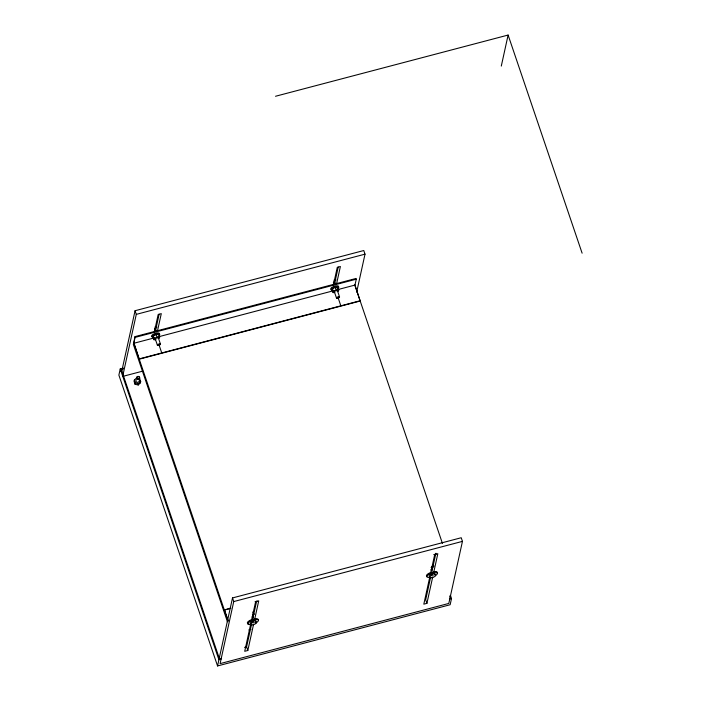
<?xml version="1.0" encoding="UTF-8"?>
<svg xmlns="http://www.w3.org/2000/svg" width="701" height="701" viewBox="0 0 701 701"><rect width="100%" height="100%" fill="white"/><g stroke="black" fill="none" stroke-linecap="round" stroke-linejoin="round"><path stroke-width="1.05" d="M123.402 368.069L120.239 368.901L118.881 375.105L217.555 665.95L450.147 604.735L451.514 598.531L450.454 595.421M120.835 371.39L121.264 369.427L123.376 368.866M121.65 371.732L135.065 310.727L363.775 250.529L365.011 254.165L356.686 292.037M123.113 374.316L136.292 314.363L135.065 310.727M135.056 336.611L134.005 343.236L139.236 359.184L360.2 301.027L354.969 285.079L356.266 279.191L356.02 278.463L135.056 336.611L133.348 344.375L227.448 621.734M136.529 377.935L134.338 380.1L134.057 381.335L135.048 384.244L138.228 384.998L140.419 382.834L140.691 381.589L139.709 378.689M135.048 384.244L135.319 383.009L134.338 380.1M138.228 384.998L138.5 383.754L140.691 381.589M159.372 338.329L159.644 337.085L158.654 334.175L156.104 334.263L153.282 335.595L153.011 336.83L154.001 339.74L155.701 339.687M154.238 332.414L158.189 314.46L161.291 313.627L157.339 331.591M155.412 331.126L159.127 314.223M154.001 339.74L154.273 338.504L153.282 335.595M230.76 608.056L224.346 610.036L230.69 608.363M217.555 665.95L218.922 659.746L120.239 368.901M219.089 658.94L232.504 597.935L461.223 537.737L462.45 541.374L448.806 603.438L220.096 663.628L233.74 601.572L232.504 597.935M250.756 623.846L244.719 651.308L247.821 650.484L253.622 624.083M251.685 619.623L255.628 601.668L258.73 600.845L254.551 619.85M247.821 650.484L246.586 646.848L251.466 624.67M252.859 618.335L256.575 601.432M337.751 287.042L337.479 288.286L338.469 291.195L338.741 289.951L337.751 287.042L335.201 287.13L332.379 288.453L332.108 289.697L333.098 292.606L334.789 292.545M333.334 285.272L337.286 267.309L340.388 266.494L336.436 284.457M338.224 267.081L334.736 282.932A1.63 0.552 -18.7 0 0 333.334 282.661M333.098 292.606L333.369 291.362L332.379 288.453M501.294 66.078L508.111 35.05L275.519 96.265M429.617 577.755L423.816 604.166L426.918 603.351L432.719 576.941M430.545 573.532L434.725 554.517L437.827 553.702L433.647 572.717M430.554 577.536L425.682 599.714L426.918 603.351M432.184 570.141L435.899 553.238M154.273 338.504L157.094 337.172L159.644 337.085M333.369 291.362L336.191 290.039L338.741 289.951M136.292 314.363L365.011 254.165M135.302 337.339L356.266 279.191M134.005 343.236L154.089 337.952M158.321 336.839L333.825 290.652M338.048 289.531L354.969 285.079M139.306 358.868L360.27 300.711M122.649 376.419L142.767 371.127M233.74 601.572L462.45 541.374M255.076 601.651L257.188 601.099M433.753 554.631L435.864 554.07M431.895 566.592L434.007 566.04M252.413 614.628L254.524 614.067M431.08 567.6L433.2 567.039M248.864 629.919L250.967 629.367M244.518 647.4L246.586 646.848M221.56 658.257L219.448 658.817L121.264 369.427M218.922 659.746L221.034 659.185M449.394 599.083L451.514 598.531M135.319 383.009L138.5 383.754M508.111 35.05L582.119 253.184M354.653 284.667L442.436 543.398M449.788 595.938L450.489 598.006M334.491 281.995L335.166 283.984M337.523 290.941L339.547 296.909M335.201 287.13L336.191 290.039M338.136 297.82L340.598 305.093M334.456 292.054L336.48 298.013M252.895 611.938L253.552 613.874M155.394 329.137L156.069 331.126M158.426 338.075L160.45 344.042M156.104 334.263L157.094 337.172M159.039 344.962L161.51 352.235M155.359 339.188L157.383 345.146M224.416 609.721L228.062 620.473M133.689 342.824L228.167 621.279M139.429 379.924L140.419 382.834M331.152 289.303A4.083 1.384 -18.7 0 1 334.517 286.236A4.083 1.384 -18.7 0 1 338.338 287.06M332.695 290.223A4.083 1.384 -18.7 0 1 331.95 288.313A4.083 1.384 -18.7 0 1 337.68 286.525A4.083 1.384 -18.7 0 1 337.426 288.742M333.658 288.418A1.63 0.552 -18.7 0 1 333.93 288.216M335.069 287.752A1.63 0.552 -18.7 0 1 336.34 287.708M334.719 292.01A1.63 0.552 -18.7 0 1 334.815 291.195A1.63 0.552 -18.7 0 1 336.918 290.538A1.63 0.552 -18.7 0 1 337.19 291.239M334.824 280.085A5.713 1.945 -18.7 0 1 336.086 279.962M333.676 281.11A5.713 1.945 -18.7 0 1 335.069 280.812M334.246 279.62A3.268 1.113 -18.7 0 1 335.525 279.988M152.608 336.594A4.083 1.384 -18.7 0 1 154.912 333.545A4.083 1.384 -18.7 0 1 159.241 334.193M153.598 337.356A4.083 1.384 -18.7 0 1 152.643 335.613A4.083 1.384 -18.7 0 1 158.067 333.65A4.083 1.384 -18.7 0 1 159.022 335.402M154.833 335.358A1.63 0.552 -18.7 0 1 155.175 335.174M155.929 339.153A1.63 0.552 -18.7 0 1 155.543 338.46A1.63 0.552 -18.7 0 1 157.716 337.672A1.63 0.552 -18.7 0 1 158.093 338.373M155.727 327.218A5.713 1.945 -18.7 0 1 156.989 327.095M154.641 329.715A1.63 0.552 -18.7 0 1 155.377 330.373M154.588 328.243A5.713 1.945 -18.7 0 1 155.972 327.945M155.271 329.023A1.63 0.552 -18.7 0 1 155.324 329.452M155.149 326.754A3.268 1.113 -18.7 0 1 156.428 327.122M252.71 616.24A1.63 0.552 -18.7 0 1 252.763 616.67M430.782 569.869A1.63 0.552 -18.7 0 1 432.105 570.255M252.08 616.924A1.63 0.552 -18.7 0 1 252.824 617.581M251.168 624.46A5.713 1.945 -18.7 0 1 248.566 622.137A5.713 1.945 -18.7 0 1 257.206 619.439A5.713 1.945 -18.7 0 1 255.33 623.154M248.61 623.811A5.713 1.945 -18.7 0 1 251.151 619.798A5.713 1.945 -18.7 0 1 258.213 619.833M251.571 622.225A1.63 0.552 -18.7 0 1 252.027 621.84M252.763 621.498A1.63 0.552 -18.7 0 1 253.56 621.288M250.643 623.443A3.268 1.113 -18.7 0 1 252.491 620.998A3.268 1.113 -18.7 0 1 255.953 621.524M431.728 568.003A4.083 1.384 -18.7 0 1 432.631 567.906M430.256 577.317A5.713 1.945 -18.7 0 1 427.408 575.232A5.713 1.945 -18.7 0 1 435.628 572.253A5.713 1.945 -18.7 0 1 435.628 575.381M426.944 576.45A5.713 1.945 -18.7 0 1 431.641 572.156A5.713 1.945 -18.7 0 1 436.995 573.304M430.659 575.083A1.63 0.552 -18.7 0 1 430.852 574.899M431.465 574.522A1.63 0.552 -18.7 0 1 432.263 574.233M429.301 576.178A3.268 1.113 -18.7 0 1 431.991 573.725A3.268 1.113 -18.7 0 1 435.049 574.382M139.14 380.827A1.63 1.507 12.4 0 1 136.958 382.247A1.63 1.507 12.4 0 1 136.309 379.793M157.944 345.137C159.767 346.487 161.011 342.912 157.944 345.137M337.041 297.995C338.863 299.353 340.099 295.778 337.041 297.995M337.12 298.197A1.63 0.552 -18.7 0 0 339.564 297.049A1.63 0.552 -18.7 0 0 337.356 297.128A1.63 0.552 -18.7 0 0 337.12 298.197M158.023 345.339A1.63 0.552 -18.7 0 0 160.468 344.191A1.63 0.552 -18.7 0 0 158.26 344.261A1.63 0.552 -18.7 0 0 158.023 345.339M251.738 624.924A3.268 1.113 -18.7 0 0 256.627 622.628A3.268 1.113 -18.7 0 0 252.211 622.777A3.268 1.113 -18.7 0 0 251.738 624.924M430.835 577.79A3.268 1.113 -18.7 0 0 435.724 575.486A3.268 1.113 -18.7 0 0 431.308 575.644A3.268 1.113 -18.7 0 0 430.835 577.79M137.063 378.978A1.63 1.507 12.4 0 0 139.753 378.268A1.63 1.507 12.4 0 0 137.668 376.446A1.63 1.507 12.4 0 0 137.063 378.978M137.378 378.549A1.218 1.122 12.4 0 0 139.385 378.023A1.218 1.122 12.4 0 0 137.825 376.656A1.218 1.122 12.4 0 0 137.378 378.549"/></g></svg>
